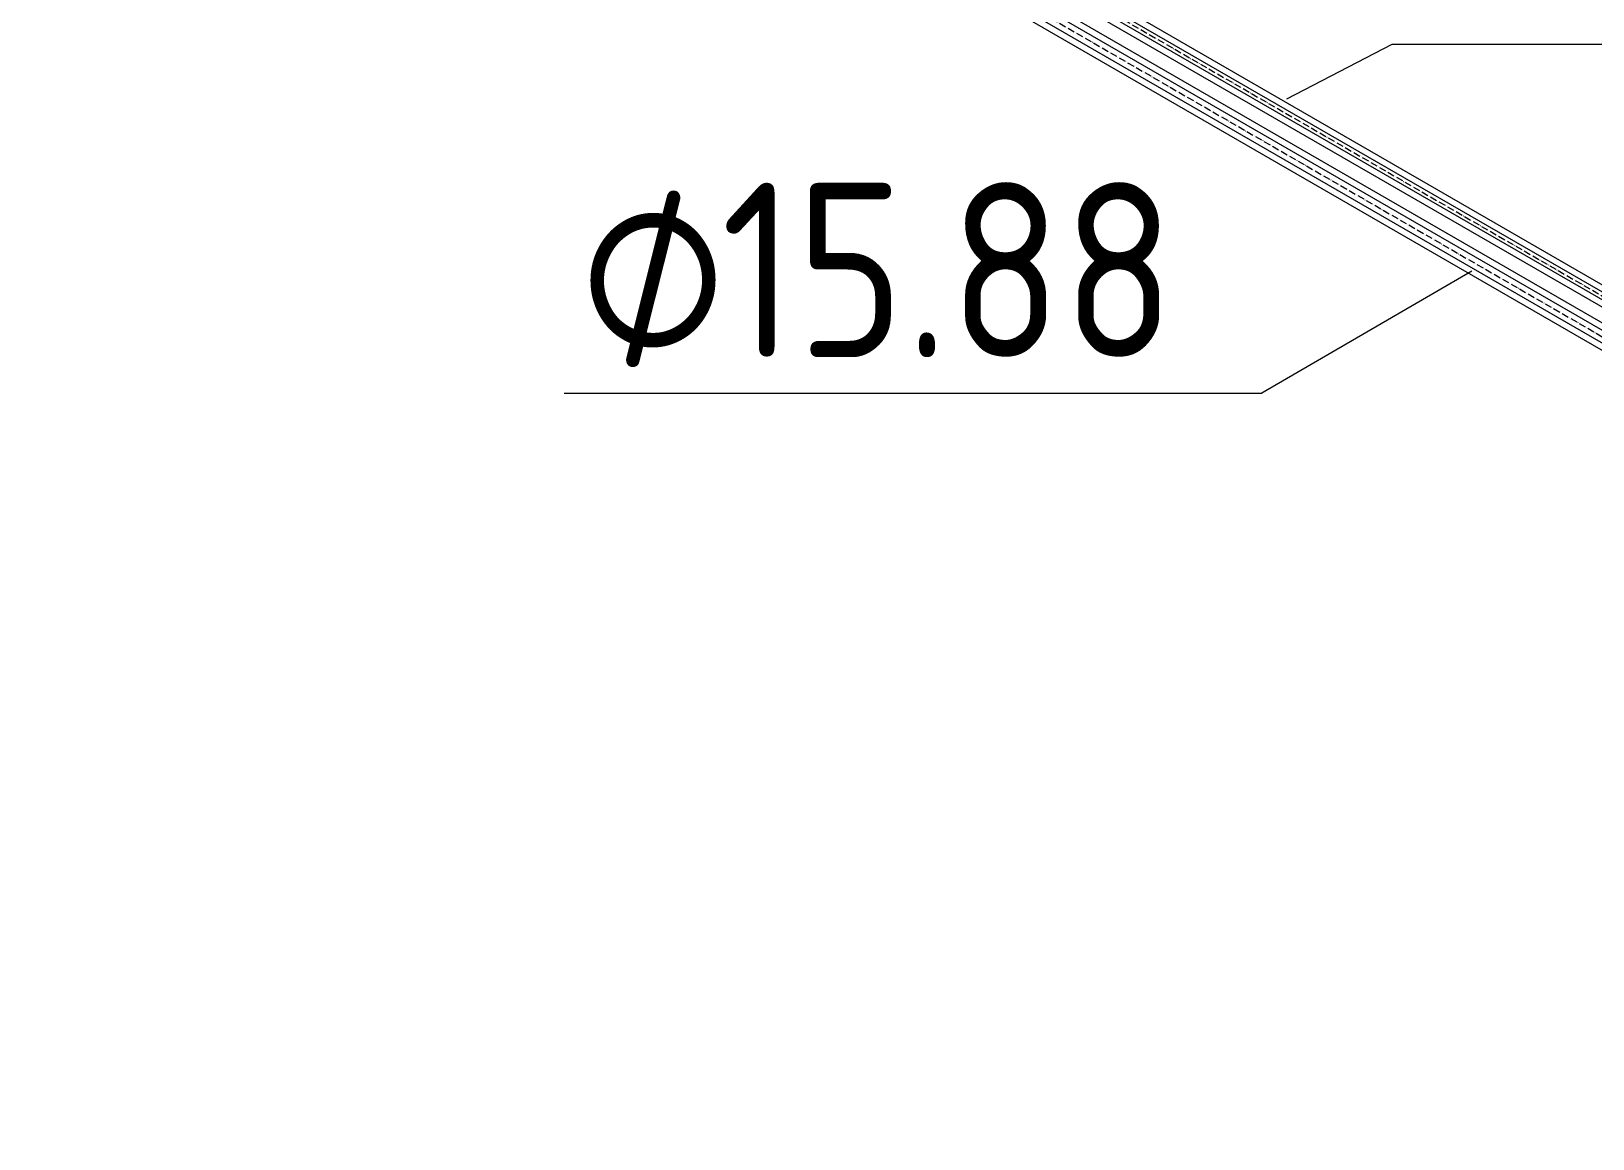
# Model space of a CAD drawing. Header units: millimetres. Extents: x -88595 to 880822, y -1054509 to -148035.
# Drawn here: x 386787 to 389025, y -330324 to -328737 of the extents above; entities that cross this region are included whole.
import ezdxf

# ---------------------------------------------------------------- set-up
doc = ezdxf.new("R2010")
doc.units = ezdxf.units.MM
doc.linetypes.add('$12$ADSK_Осевая', pattern=[14, 10, -2, 0, -2])
for name, color, linetype, lineweight in [('Изоляция', 7, 'Continuous', 18), ('Марки', 7, 'Continuous', 20), ('Трубопровод', 7, 'Continuous', 18)]:
    doc.layers.add(name, color=color, linetype=linetype, lineweight=lineweight)
doc.styles.add('$10$GOST Common', font='GOST_Common.ttf', dxfattribs={"width": 0.9, "height": 250})
doc.styles.add('$6$GOST Common_1', font='GOST_Common.ttf', dxfattribs={"width": 0.9, "height": 250})

# ---------------------------------------------------------------- blocks, each defined once
blk = doc.blocks.new('$0$ADSK_M_Трубы - Диаметр_10-3265709-В_ОВ3_1')
at = {"layer": 'Марки'}
blk.add_line((-18838.4, 4128.3), (-17838.4, 4128.3), dxfattribs=at)

msp = doc.modelspace()

# ---------------------------------------------------------------- linework, layer by layer
at = {"layer": 'Изоляция', "color": 190, "true_color": 0x8000ff}
for p, q in [((391030.1, -330250.7), (386811.2, -327814.9)), ((386794.8, -327837.2), (391016.4, -330274.6))]:
    msp.add_line(p, q, dxfattribs=at)
at = {"layer": 'Изоляция', "color": 134, "true_color": 0x00a6a6}
for p, q in [((391012.5, -330295.1), (386806.4, -327866.7)), ((386786.6, -327894.4), (390995.5, -330324.4))]:
    msp.add_line(p, q, dxfattribs=at)
at = {"layer": 'Марки'}
for p, q in [((388586.4, -328834), (388737, -328755.7)), ((388851.5, -329081), (388550.3, -329255.7))]:
    msp.add_line(p, q, dxfattribs=at)
at = {"layer": 'Трубопровод', "color": 190, "true_color": 0x8000ff}
for p, q in [((386799.3, -327829.4), (391020.9, -330266.8)), ((391025.6, -330258.5), (386804.1, -327821.2))]:
    msp.add_line(p, q, dxfattribs=at)
at = {"layer": 'Трубопровод', "color": 190, "linetype": '$12$ADSK_Осевая', "true_color": 0x8000ff}
msp.add_line((386801.7, -327825.3), (391023.3, -330262.6), dxfattribs=at)
msp.add_line((386801.7, -327825.3), (391023.3, -330262.6), dxfattribs=at)
at = {"layer": 'Трубопровод', "color": 134, "true_color": 0x00a6a6}
for p, q in [((391008, -330302.9), (386799.1, -327872.9)), ((386791.1, -327886.6), (391000, -330316.6))]:
    msp.add_line(p, q, dxfattribs=at)
at = {"layer": 'Трубопровод', "color": 134, "linetype": '$12$ADSK_Осевая', "true_color": 0x00a6a6}
msp.add_line((386795.1, -327879.7), (391004, -330309.8), dxfattribs=at)
msp.add_line((386795.1, -327879.7), (391004, -330309.8), dxfattribs=at)

# ---------------------------------------------------------------- block references
at = {"layer": 'Марки'}
for p in [(407575.4, -332884.1), (406388.7, -333384.1)]:
    msp.add_blockref('$0$ADSK_M_Трубы - Диаметр_10-3265709-В_ОВ3_1', p, dxfattribs=at)

# ---------------------------------------------------------------- texts
at = {"layer": 'Марки', "lineweight": 9, "char_height": 250, "attachment_point": 1}
for s, insert, width, style in [('\\fGOST Common|b0|i0|c254|p34|;\\W.9;⌀', (387572.8, -328954.2), 245.316, '$6$GOST Common_1'), ('15.88', (387775.2, -328954.2), 800.886, '$10$GOST Common')]:
    msp.add_mtext(s, dxfattribs=dict(at, insert=insert, width=width, style=style))

doc.saveas('drawing.dxf')
